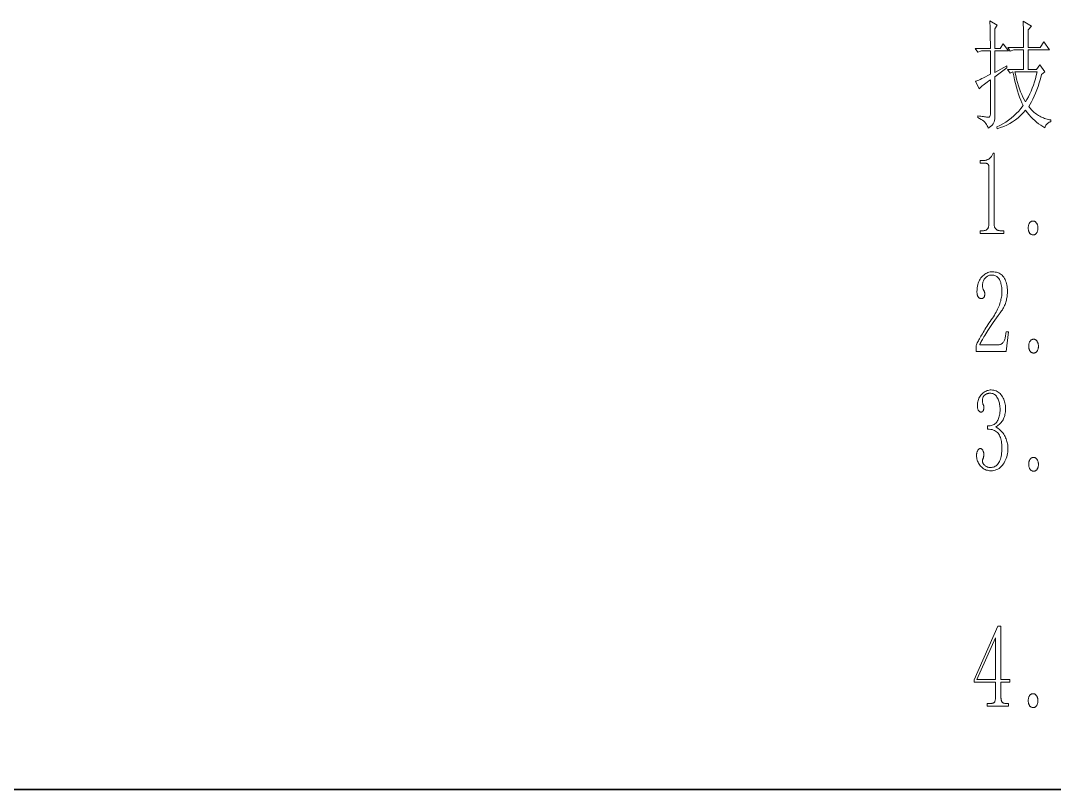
# Model space of a CAD drawing. Extents: x 20 to 415, y 10 to 290.
# Drawn here: x 95.7 to 159.7, y 10 to 57.6 of the extents above; entities that cross this region are included whole.
import ezdxf

# ---------------------------------------------------------------- set-up
doc = ezdxf.new("R2010")
doc.units = 0

msp = doc.modelspace()

# ---------------------------------------------------------------- linework, layer by layer
at = {"color": 7, "lineweight": 35}
msp.add_line((20, 10), (415, 10), dxfattribs=at)
at = {"color": 7, "lineweight": 13}
for points in [[(154.797, 53.834), (155.026, 53.348), (155.058, 53.39), (155.099, 53.435), (155.147, 53.483), (155.204, 53.535), (155.269, 53.591), (155.341, 53.65), (155.422, 53.712), (155.51, 53.778), (155.607, 53.847), (155.712, 53.919), (155.712, 51.805), (155.71, 51.767), (155.706, 51.733), (155.7, 51.703), (155.691, 51.677), (155.679, 51.655), (155.665, 51.637), (155.648, 51.623), (155.629, 51.613), (155.607, 51.607), (155.583, 51.605), (155.553, 51.606), (155.516, 51.608), (155.471, 51.613), (155.418, 51.619), (155.358, 51.626), (155.29, 51.636), (155.214, 51.647), (155.13, 51.66), (155.039, 51.674), (154.94, 51.691), (154.94, 51.576), (155.044, 51.524), (155.139, 51.468), (155.225, 51.409), (155.301, 51.348), (155.369, 51.284), (155.427, 51.216), (155.476, 51.146), (155.516, 51.074), (155.547, 50.998), (155.569, 50.919), (155.618, 50.948), (155.665, 50.978), (155.708, 51.008), (155.747, 51.038), (155.783, 51.069), (155.815, 51.101), (155.845, 51.133), (155.87, 51.166), (155.893, 51.2), (155.911, 51.234), (155.928, 51.269), (155.942, 51.306), (155.955, 51.344), (155.966, 51.384), (155.976, 51.426), (155.984, 51.47), (155.99, 51.516), (155.994, 51.563), (155.996, 51.612), (155.997, 51.662), (155.997, 54.091), (156.74, 54.662), (156.74, 54.776), (155.997, 54.376), (155.997, 55.719), (156.826, 55.719), (156.512, 56.148), (156.311, 55.862), (155.997, 55.862), (155.997, 57.062), (156.14, 57.291), (155.683, 57.576), (155.688, 57.42), (155.693, 57.261), (155.697, 57.098), (155.701, 56.932), (155.704, 56.762), (155.707, 56.589), (155.709, 56.412), (155.71, 56.232), (155.711, 56.049), (155.712, 55.862), (154.769, 55.862), (154.94, 55.634), (155.169, 55.719), (155.712, 55.719), (155.712, 54.262), (155.558, 54.181), (155.419, 54.108), (155.293, 54.044), (155.181, 53.988), (155.083, 53.941), (154.998, 53.902), (154.928, 53.872), (154.87, 53.851), (154.827, 53.838)], [(159.083, 54.405), (158.769, 54.834), (158.569, 54.548), (158.054, 54.548), (158.054, 55.776), (159.369, 55.776), (159.026, 56.262), (158.797, 55.919), (158.054, 55.919), (158.054, 57.005), (158.254, 57.234), (157.74, 57.548), (157.745, 57.424), (157.75, 57.291), (157.755, 57.149), (157.758, 56.999), (157.762, 56.841), (157.764, 56.674), (157.766, 56.498), (157.768, 56.314), (157.768, 56.121), (157.769, 55.919), (156.797, 55.919), (156.94, 55.691), (157.169, 55.776), (157.769, 55.776), (157.769, 54.548), (156.769, 54.548), (156.94, 54.319), (157.111, 54.405), (157.159, 54.153), (157.21, 53.91), (157.264, 53.677), (157.322, 53.454), (157.383, 53.241), (157.447, 53.037), (157.516, 52.843), (157.587, 52.659), (157.662, 52.484), (157.74, 52.319), (157.605, 52.147), (157.465, 51.983), (157.318, 51.829), (157.164, 51.684), (157.004, 51.548), (156.838, 51.421), (156.666, 51.303), (156.488, 51.195), (156.303, 51.095), (156.111, 51.005), (156.14, 50.891), (156.343, 50.954), (156.539, 51.028), (156.729, 51.114), (156.913, 51.211), (157.09, 51.319), (157.261, 51.439), (157.426, 51.571), (157.585, 51.714), (157.737, 51.868), (157.883, 52.034), (157.993, 51.889), (158.105, 51.752), (158.219, 51.624), (158.335, 51.503), (158.454, 51.391), (158.576, 51.286), (158.699, 51.19), (158.825, 51.101), (158.953, 51.02), (159.083, 50.948), (159.102, 51.008), (159.125, 51.063), (159.152, 51.113), (159.184, 51.158), (159.219, 51.198), (159.258, 51.232), (159.301, 51.262), (159.348, 51.286), (159.399, 51.305), (159.454, 51.319), (159.454, 51.434), (159.375, 51.447), (159.296, 51.463), (159.218, 51.482), (159.141, 51.504), (159.065, 51.53), (158.99, 51.559), (158.915, 51.591), (158.842, 51.626), (158.769, 51.664), (158.697, 51.705), (158.627, 51.749), (158.558, 51.796), (158.492, 51.845), (158.428, 51.897), (158.365, 51.951), (158.305, 52.008), (158.246, 52.068), (158.19, 52.13), (158.135, 52.195), (158.083, 52.262), (158.173, 52.4), (158.261, 52.551), (158.347, 52.716), (158.43, 52.893), (158.512, 53.084), (158.59, 53.287), (158.667, 53.504), (158.741, 53.734), (158.813, 53.977), (158.883, 54.234)], [(157.226, 54.405), (158.597, 54.405), (158.549, 54.191), (158.495, 53.983), (158.437, 53.782), (158.373, 53.587), (158.304, 53.398), (158.23, 53.215), (158.151, 53.039), (158.067, 52.869), (157.977, 52.705), (157.883, 52.548), (157.804, 52.69), (157.729, 52.842), (157.656, 53.003), (157.586, 53.174), (157.519, 53.355), (157.454, 53.546), (157.393, 53.746), (157.334, 53.956), (157.279, 54.176)], [(155.94, 49.376), (155.94, 45.034), (155.941, 44.989), (155.944, 44.947), (155.949, 44.907), (155.956, 44.869), (155.965, 44.834), (155.976, 44.8), (155.989, 44.77), (156.004, 44.741), (156.021, 44.715), (156.04, 44.691), (156.061, 44.669), (156.084, 44.65), (156.109, 44.632), (156.136, 44.618), (156.165, 44.605), (156.196, 44.595), (156.229, 44.587), (156.264, 44.581), (156.301, 44.578), (156.34, 44.576), (156.54, 44.576), (156.54, 44.405), (155.083, 44.405), (155.083, 44.576), (155.254, 44.576), (155.293, 44.578), (155.33, 44.581), (155.364, 44.587), (155.396, 44.595), (155.426, 44.605), (155.453, 44.618), (155.478, 44.632), (155.501, 44.65), (155.522, 44.669), (155.54, 44.691), (155.556, 44.715), (155.571, 44.741), (155.584, 44.77), (155.595, 44.8), (155.604, 44.834), (155.612, 44.869), (155.618, 44.907), (155.622, 44.947), (155.625, 44.989), (155.626, 45.034), (155.626, 48.491), (155.625, 48.513), (155.624, 48.535), (155.622, 48.555), (155.619, 48.575), (155.615, 48.594), (155.61, 48.612), (155.605, 48.63), (155.598, 48.646), (155.591, 48.662), (155.583, 48.676), (155.574, 48.69), (155.563, 48.702), (155.551, 48.713), (155.537, 48.722), (155.522, 48.73), (155.506, 48.736), (155.488, 48.741), (155.469, 48.745), (155.448, 48.747), (155.426, 48.748), (155.083, 48.748), (155.083, 48.919), (155.254, 48.919), (155.299, 48.92), (155.343, 48.924), (155.385, 48.93), (155.426, 48.938), (155.465, 48.948), (155.503, 48.96), (155.539, 48.975), (155.574, 48.992), (155.608, 49.012), (155.64, 49.034), (155.671, 49.058), (155.7, 49.084), (155.728, 49.112), (155.754, 49.143), (155.779, 49.176), (155.803, 49.212), (155.825, 49.25), (155.846, 49.29), (155.865, 49.332), (155.883, 49.376)], [(158.369, 44.319), (158.341, 44.32), (158.314, 44.324), (158.288, 44.33), (158.264, 44.338), (158.24, 44.348), (158.218, 44.36), (158.197, 44.375), (158.177, 44.392), (158.158, 44.412), (158.14, 44.434), (158.124, 44.457), (158.109, 44.483), (158.096, 44.51), (158.085, 44.539), (158.076, 44.569), (158.068, 44.602), (158.062, 44.636), (158.058, 44.671), (158.055, 44.709), (158.054, 44.748), (158.055, 44.787), (158.058, 44.824), (158.062, 44.86), (158.068, 44.894), (158.076, 44.926), (158.085, 44.957), (158.096, 44.986), (158.109, 45.013), (158.124, 45.038), (158.14, 45.062), (158.158, 45.084), (158.177, 45.103), (158.197, 45.12), (158.218, 45.135), (158.24, 45.148), (158.264, 45.158), (158.288, 45.166), (158.314, 45.172), (158.341, 45.175), (158.369, 45.176), (158.391, 45.175), (158.413, 45.171), (158.435, 45.165), (158.456, 45.156), (158.476, 45.144), (158.495, 45.13), (158.515, 45.113), (158.533, 45.094), (158.551, 45.072), (158.569, 45.048), (158.585, 45.022), (158.6, 44.995), (158.612, 44.967), (158.624, 44.938), (158.633, 44.909), (158.641, 44.878), (158.647, 44.847), (158.651, 44.815), (158.654, 44.782), (158.654, 44.748), (158.654, 44.709), (158.651, 44.671), (158.647, 44.636), (158.641, 44.602), (158.633, 44.569), (158.624, 44.539), (158.612, 44.51), (158.6, 44.483), (158.585, 44.457), (158.569, 44.434), (158.551, 44.412), (158.533, 44.392), (158.515, 44.375), (158.495, 44.36), (158.476, 44.348), (158.456, 44.338), (158.435, 44.33), (158.413, 44.324), (158.391, 44.32)], [(156.426, 40.776), (156.424, 40.877), (156.419, 40.972), (156.412, 41.063), (156.401, 41.149), (156.387, 41.23), (156.369, 41.306), (156.349, 41.377), (156.325, 41.444), (156.298, 41.505), (156.269, 41.562), (156.236, 41.614), (156.199, 41.66), (156.16, 41.701), (156.118, 41.736), (156.072, 41.766), (156.023, 41.79), (155.972, 41.809), (155.917, 41.823), (155.859, 41.831), (155.797, 41.834), (155.752, 41.832), (155.708, 41.826), (155.665, 41.817), (155.624, 41.804), (155.583, 41.787), (155.544, 41.767), (155.505, 41.743), (155.468, 41.715), (155.432, 41.683), (155.397, 41.648), (155.365, 41.61), (155.335, 41.57), (155.31, 41.527), (155.287, 41.483), (155.269, 41.437), (155.253, 41.389), (155.241, 41.339), (155.233, 41.287), (155.227, 41.233), (155.226, 41.176), (155.227, 41.143), (155.229, 41.11), (155.232, 41.079), (155.237, 41.048), (155.244, 41.019), (155.251, 40.991), (155.261, 40.964), (155.271, 40.939), (155.284, 40.914), (155.297, 40.891), (155.311, 40.868), (155.323, 40.845), (155.334, 40.822), (155.343, 40.799), (155.351, 40.776), (155.357, 40.754), (155.362, 40.731), (155.366, 40.708), (155.368, 40.685), (155.369, 40.662), (155.368, 40.634), (155.366, 40.608), (155.363, 40.583), (155.359, 40.559), (155.354, 40.537), (155.348, 40.516), (155.341, 40.497), (155.332, 40.479), (155.322, 40.463), (155.311, 40.448), (155.3, 40.434), (155.287, 40.422), (155.275, 40.411), (155.261, 40.402), (155.247, 40.394), (155.233, 40.388), (155.217, 40.383), (155.202, 40.379), (155.186, 40.377), (155.169, 40.376), (155.141, 40.377), (155.114, 40.38), (155.089, 40.385), (155.066, 40.392), (155.044, 40.401), (155.023, 40.412), (155.004, 40.425), (154.986, 40.44), (154.969, 40.457), (154.954, 40.476), (154.941, 40.498), (154.929, 40.522), (154.918, 40.548), (154.909, 40.577), (154.901, 40.609), (154.894, 40.643), (154.889, 40.679), (154.886, 40.719), (154.884, 40.761), (154.883, 40.805), (154.886, 40.922), (154.895, 41.034), (154.91, 41.139), (154.931, 41.239), (154.958, 41.334), (154.991, 41.422), (155.03, 41.505), (155.075, 41.582), (155.126, 41.654), (155.183, 41.719), (155.243, 41.779), (155.305, 41.832), (155.367, 41.88), (155.43, 41.92), (155.494, 41.955), (155.558, 41.983), (155.624, 42.005), (155.69, 42.021), (155.758, 42.03), (155.826, 42.034), (155.92, 42.03), (156.01, 42.02), (156.094, 42.003), (156.173, 41.979), (156.247, 41.948), (156.316, 41.91), (156.38, 41.866), (156.438, 41.814), (156.492, 41.756), (156.54, 41.691), (156.583, 41.62), (156.622, 41.547), (156.657, 41.47), (156.686, 41.389), (156.712, 41.305), (156.732, 41.218), (156.748, 41.127), (156.759, 41.032), (156.766, 40.935), (156.769, 40.834), (156.768, 40.765), (156.765, 40.696), (156.76, 40.628), (156.753, 40.559), (156.744, 40.491), (156.733, 40.422), (156.72, 40.354), (156.705, 40.285), (156.688, 40.216), (156.669, 40.148), (156.647, 40.08), (156.622, 40.012), (156.594, 39.945), (156.563, 39.878), (156.529, 39.812), (156.492, 39.747), (156.452, 39.682), (156.408, 39.618), (156.361, 39.554), (156.311, 39.491), (156.2, 39.334), (156.093, 39.183), (155.992, 39.038), (155.895, 38.899), (155.804, 38.766), (155.718, 38.639), (155.637, 38.518), (155.562, 38.403), (155.491, 38.294), (155.426, 38.191), (155.365, 38.094), (155.31, 38.004), (155.26, 37.92), (155.215, 37.843), (155.176, 37.773), (155.141, 37.709), (155.112, 37.652), (155.087, 37.601), (155.068, 37.557), (155.054, 37.519), (156.226, 37.519), (156.265, 37.521), (156.302, 37.527), (156.338, 37.537), (156.372, 37.551), (156.404, 37.569), (156.435, 37.591), (156.464, 37.617), (156.491, 37.647), (156.516, 37.681), (156.54, 37.719), (156.562, 37.761), (156.582, 37.807), (156.601, 37.857), (156.618, 37.911), (156.633, 37.969), (156.646, 38.031), (156.658, 38.097), (156.668, 38.167), (156.676, 38.241), (156.683, 38.319), (156.826, 38.319), (156.683, 37.091), (154.826, 37.091), (154.826, 37.462), (154.85, 37.515), (154.876, 37.571), (154.905, 37.629), (154.936, 37.691), (154.969, 37.755), (155.004, 37.822), (155.042, 37.892), (155.082, 37.965), (155.124, 38.041), (155.169, 38.119), (155.216, 38.201), (155.266, 38.285), (155.319, 38.372), (155.374, 38.462), (155.433, 38.555), (155.494, 38.651), (155.559, 38.749), (155.626, 38.851), (155.696, 38.955), (155.769, 39.062), (155.835, 39.159), (155.898, 39.254), (155.958, 39.348), (156.013, 39.442), (156.065, 39.534), (156.113, 39.624), (156.158, 39.714), (156.198, 39.803), (156.235, 39.89), (156.269, 39.976), (156.298, 40.062), (156.325, 40.146), (156.349, 40.228), (156.369, 40.31), (156.387, 40.391), (156.401, 40.47), (156.412, 40.548), (156.419, 40.626), (156.424, 40.702)], [(158.397, 37.005), (158.369, 37.006), (158.342, 37.01), (158.317, 37.015), (158.292, 37.023), (158.269, 37.034), (158.246, 37.046), (158.225, 37.061), (158.205, 37.078), (158.186, 37.098), (158.169, 37.119), (158.152, 37.143), (158.138, 37.168), (158.125, 37.196), (158.114, 37.224), (158.104, 37.255), (158.097, 37.287), (158.091, 37.321), (158.086, 37.357), (158.084, 37.394), (158.083, 37.434), (158.084, 37.473), (158.086, 37.51), (158.091, 37.546), (158.097, 37.58), (158.104, 37.612), (158.114, 37.643), (158.125, 37.672), (158.138, 37.699), (158.152, 37.724), (158.169, 37.748), (158.186, 37.77), (158.205, 37.789), (158.225, 37.806), (158.246, 37.821), (158.269, 37.834), (158.292, 37.844), (158.317, 37.852), (158.342, 37.858), (158.369, 37.861), (158.397, 37.862), (158.42, 37.861), (158.442, 37.857), (158.463, 37.851), (158.484, 37.842), (158.504, 37.83), (158.524, 37.816), (158.543, 37.799), (158.562, 37.78), (158.58, 37.758), (158.597, 37.734), (158.613, 37.707), (158.628, 37.68), (158.641, 37.653), (158.652, 37.624), (158.661, 37.594), (158.669, 37.564), (158.675, 37.533), (158.68, 37.5), (158.682, 37.467), (158.683, 37.434), (158.682, 37.394), (158.68, 37.357), (158.675, 37.321), (158.669, 37.287), (158.661, 37.255), (158.652, 37.224), (158.641, 37.196), (158.628, 37.168), (158.613, 37.143), (158.597, 37.119), (158.58, 37.098), (158.562, 37.078), (158.543, 37.061), (158.524, 37.046), (158.504, 37.034), (158.484, 37.023), (158.463, 37.015), (158.442, 37.01), (158.42, 37.006)], [(156.797, 31.091), (156.794, 30.983), (156.786, 30.879), (156.771, 30.777), (156.751, 30.677), (156.726, 30.58), (156.694, 30.486), (156.657, 30.394), (156.614, 30.304), (156.566, 30.218), (156.512, 30.134), (156.452, 30.055), (156.389, 29.984), (156.322, 29.922), (156.251, 29.868), (156.176, 29.823), (156.097, 29.786), (156.014, 29.757), (155.926, 29.736), (155.835, 29.723), (155.74, 29.719), (155.667, 29.722), (155.596, 29.731), (155.527, 29.745), (155.461, 29.765), (155.397, 29.791), (155.335, 29.822), (155.276, 29.859), (155.219, 29.902), (155.164, 29.951), (155.111, 30.005), (155.063, 30.063), (155.019, 30.123), (154.98, 30.184), (154.947, 30.247), (154.919, 30.312), (154.895, 30.379), (154.878, 30.447), (154.865, 30.517), (154.857, 30.589), (154.854, 30.662), (154.855, 30.696), (154.857, 30.729), (154.861, 30.761), (154.866, 30.792), (154.872, 30.823), (154.88, 30.852), (154.889, 30.881), (154.9, 30.909), (154.912, 30.936), (154.926, 30.962), (154.94, 30.987), (154.955, 31.008), (154.97, 31.028), (154.985, 31.044), (155.001, 31.059), (155.017, 31.07), (155.033, 31.079), (155.049, 31.086), (155.066, 31.089), (155.083, 31.091), (155.105, 31.089), (155.126, 31.086), (155.146, 31.079), (155.165, 31.07), (155.183, 31.059), (155.199, 31.044), (155.215, 31.028), (155.229, 31.008), (155.242, 30.987), (155.254, 30.962), (155.265, 30.937), (155.275, 30.912), (155.283, 30.889), (155.291, 30.866), (155.297, 30.844), (155.302, 30.823), (155.306, 30.803), (155.309, 30.784), (155.311, 30.765), (155.311, 30.748), (155.311, 30.72), (155.31, 30.692), (155.308, 30.666), (155.305, 30.64), (155.301, 30.616), (155.296, 30.592), (155.29, 30.569), (155.284, 30.547), (155.277, 30.525), (155.269, 30.505), (155.26, 30.485), (155.253, 30.466), (155.247, 30.446), (155.241, 30.427), (155.236, 30.409), (155.233, 30.39), (155.23, 30.372), (155.227, 30.354), (155.226, 30.337), (155.226, 30.319), (155.227, 30.286), (155.232, 30.253), (155.24, 30.222), (155.251, 30.191), (155.265, 30.162), (155.282, 30.134), (155.303, 30.107), (155.326, 30.082), (155.353, 30.057), (155.383, 30.034), (155.415, 30.012), (155.446, 29.992), (155.479, 29.975), (155.511, 29.96), (155.544, 29.948), (155.577, 29.938), (155.61, 29.93), (155.643, 29.924), (155.677, 29.92), (155.712, 29.919), (155.779, 29.922), (155.842, 29.931), (155.903, 29.946), (155.961, 29.967), (156.015, 29.994), (156.066, 30.027), (156.115, 30.066), (156.16, 30.111), (156.201, 30.162), (156.24, 30.219), (156.275, 30.283), (156.307, 30.352), (156.335, 30.429), (156.359, 30.512), (156.379, 30.601), (156.396, 30.698), (156.409, 30.8), (156.418, 30.91), (156.424, 31.025), (156.426, 31.148), (156.424, 31.249), (156.418, 31.346), (156.409, 31.438), (156.396, 31.527), (156.379, 31.612), (156.359, 31.693), (156.335, 31.77), (156.307, 31.843), (156.275, 31.912), (156.24, 31.976), (156.2, 32.036), (156.153, 32.09), (156.099, 32.137), (156.039, 32.178), (155.972, 32.212), (155.899, 32.24), (155.819, 32.262), (155.733, 32.278), (155.64, 32.288), (155.54, 32.291), (155.54, 32.491), (155.618, 32.493), (155.691, 32.502), (155.761, 32.515), (155.826, 32.534), (155.887, 32.559), (155.943, 32.588), (155.995, 32.624), (156.043, 32.664), (156.087, 32.711), (156.126, 32.762), (156.161, 32.819), (156.193, 32.879), (156.221, 32.944), (156.245, 33.014), (156.265, 33.087), (156.282, 33.165), (156.295, 33.247), (156.304, 33.334), (156.31, 33.424), (156.311, 33.519), (156.31, 33.598), (156.305, 33.675), (156.297, 33.75), (156.286, 33.823), (156.272, 33.894), (156.255, 33.963), (156.234, 34.03), (156.211, 34.095), (156.184, 34.158), (156.154, 34.219), (156.121, 34.276), (156.085, 34.327), (156.046, 34.372), (156.003, 34.411), (155.958, 34.444), (155.909, 34.471), (155.857, 34.492), (155.802, 34.507), (155.744, 34.516), (155.683, 34.519), (155.654, 34.518), (155.625, 34.515), (155.596, 34.51), (155.566, 34.503), (155.536, 34.494), (155.506, 34.483), (155.476, 34.47), (155.445, 34.455), (155.414, 34.438), (155.383, 34.419), (155.353, 34.398), (155.326, 34.374), (155.303, 34.348), (155.282, 34.319), (155.265, 34.287), (155.251, 34.253), (155.24, 34.216), (155.232, 34.177), (155.227, 34.135), (155.226, 34.091), (155.226, 34.047), (155.227, 34.006), (155.23, 33.969), (155.233, 33.935), (155.236, 33.905), (155.241, 33.878), (155.247, 33.855), (155.253, 33.835), (155.26, 33.818), (155.269, 33.805), (155.277, 33.793), (155.284, 33.781), (155.29, 33.768), (155.296, 33.755), (155.301, 33.741), (155.305, 33.726), (155.308, 33.711), (155.31, 33.695), (155.311, 33.679), (155.311, 33.662), (155.311, 33.634), (155.31, 33.607), (155.308, 33.582), (155.305, 33.557), (155.301, 33.534), (155.296, 33.511), (155.29, 33.49), (155.284, 33.47), (155.277, 33.451), (155.269, 33.434), (155.26, 33.417), (155.25, 33.403), (155.239, 33.39), (155.227, 33.379), (155.215, 33.369), (155.202, 33.362), (155.188, 33.356), (155.173, 33.351), (155.157, 33.349), (155.14, 33.348), (155.123, 33.349), (155.106, 33.351), (155.09, 33.356), (155.074, 33.362), (155.058, 33.369), (155.042, 33.379), (155.027, 33.39), (155.012, 33.403), (154.997, 33.417), (154.983, 33.434), (154.969, 33.452), (154.957, 33.474), (154.947, 33.498), (154.937, 33.525), (154.929, 33.555), (154.923, 33.588), (154.918, 33.624), (154.914, 33.662), (154.912, 33.704), (154.911, 33.748), (154.914, 33.832), (154.922, 33.913), (154.935, 33.991), (154.953, 34.066), (154.976, 34.137), (155.004, 34.206), (155.037, 34.271), (155.076, 34.333), (155.12, 34.392), (155.169, 34.448), (155.221, 34.499), (155.275, 34.546), (155.331, 34.586), (155.388, 34.622), (155.447, 34.651), (155.508, 34.676), (155.571, 34.695), (155.635, 34.708), (155.701, 34.717), (155.769, 34.719), (155.847, 34.716), (155.922, 34.705), (155.994, 34.687), (156.063, 34.662), (156.129, 34.63), (156.192, 34.591), (156.252, 34.544), (156.308, 34.491), (156.361, 34.43), (156.411, 34.362), (156.458, 34.29), (156.499, 34.218), (156.535, 34.144), (156.567, 34.07), (156.594, 33.994), (156.615, 33.918), (156.632, 33.841), (156.645, 33.763), (156.652, 33.685), (156.654, 33.605), (156.653, 33.521), (156.648, 33.439), (156.64, 33.359), (156.629, 33.283), (156.615, 33.209), (156.598, 33.137), (156.577, 33.068), (156.554, 33.002), (156.527, 32.938), (156.497, 32.876), (156.464, 32.818), (156.428, 32.763), (156.389, 32.711), (156.346, 32.662), (156.301, 32.616), (156.252, 32.573), (156.2, 32.533), (156.145, 32.497), (156.087, 32.464), (156.026, 32.434), (156.109, 32.386), (156.187, 32.336), (156.26, 32.284), (156.327, 32.228), (156.39, 32.169), (156.447, 32.108), (156.5, 32.044), (156.547, 31.976), (156.589, 31.906), (156.626, 31.834), (156.658, 31.759), (156.688, 31.685), (156.713, 31.611), (156.736, 31.536), (156.754, 31.462), (156.77, 31.388), (156.782, 31.314), (156.79, 31.239), (156.796, 31.165)], [(158.397, 29.691), (158.369, 29.692), (158.342, 29.695), (158.317, 29.701), (158.292, 29.709), (158.269, 29.719), (158.246, 29.732), (158.225, 29.747), (158.205, 29.764), (158.186, 29.783), (158.169, 29.805), (158.152, 29.829), (158.138, 29.854), (158.125, 29.881), (158.114, 29.91), (158.104, 29.941), (158.097, 29.973), (158.091, 30.007), (158.086, 30.043), (158.084, 30.08), (158.083, 30.119), (158.084, 30.158), (158.086, 30.196), (158.091, 30.232), (158.097, 30.266), (158.104, 30.298), (158.114, 30.328), (158.125, 30.357), (158.138, 30.384), (158.152, 30.41), (158.169, 30.434), (158.186, 30.455), (158.205, 30.475), (158.225, 30.492), (158.246, 30.507), (158.269, 30.519), (158.292, 30.53), (158.317, 30.538), (158.342, 30.543), (158.369, 30.547), (158.397, 30.548), (158.42, 30.547), (158.442, 30.543), (158.463, 30.536), (158.484, 30.527), (158.504, 30.516), (158.524, 30.502), (158.543, 30.485), (158.562, 30.466), (158.58, 30.444), (158.597, 30.419), (158.613, 30.393), (158.628, 30.366), (158.641, 30.338), (158.652, 30.31), (158.661, 30.28), (158.669, 30.25), (158.675, 30.218), (158.68, 30.186), (158.682, 30.153), (158.683, 30.119), (158.682, 30.08), (158.68, 30.043), (158.675, 30.007), (158.669, 29.973), (158.661, 29.941), (158.652, 29.91), (158.641, 29.881), (158.628, 29.854), (158.613, 29.829), (158.597, 29.805), (158.58, 29.783), (158.562, 29.764), (158.543, 29.747), (158.524, 29.732), (158.504, 29.719), (158.484, 29.709), (158.463, 29.701), (158.442, 29.695), (158.42, 29.692)], [(156.369, 15.691), (156.369, 15.652), (156.371, 15.615), (156.375, 15.581), (156.38, 15.549), (156.387, 15.519), (156.394, 15.492), (156.404, 15.467), (156.414, 15.444), (156.426, 15.423), (156.44, 15.405), (156.455, 15.389), (156.471, 15.374), (156.489, 15.361), (156.509, 15.35), (156.529, 15.341), (156.551, 15.333), (156.575, 15.327), (156.6, 15.323), (156.626, 15.32), (156.654, 15.319), (156.826, 15.319), (156.826, 15.148), (155.512, 15.148), (155.512, 15.319), (155.74, 15.319), (155.773, 15.32), (155.804, 15.323), (155.833, 15.327), (155.859, 15.333), (155.883, 15.341), (155.905, 15.35), (155.924, 15.361), (155.941, 15.374), (155.956, 15.389), (155.969, 15.405), (155.979, 15.423), (155.989, 15.444), (155.998, 15.467), (156.005, 15.492), (156.012, 15.519), (156.017, 15.549), (156.021, 15.581), (156.023, 15.615), (156.025, 15.652), (156.026, 15.691), (156.026, 16.634), (154.712, 16.634), (154.712, 16.776), (156.169, 20.091), (156.369, 20.091), (156.369, 16.805), (156.911, 16.805), (156.911, 16.634), (156.369, 16.634)], [(156.026, 19.376), (154.883, 16.805), (156.026, 16.805)], [(158.369, 15.062), (158.341, 15.063), (158.314, 15.067), (158.288, 15.072), (158.264, 15.08), (158.24, 15.091), (158.218, 15.103), (158.197, 15.118), (158.177, 15.135), (158.158, 15.155), (158.14, 15.176), (158.124, 15.2), (158.109, 15.226), (158.096, 15.253), (158.085, 15.282), (158.076, 15.312), (158.068, 15.344), (158.062, 15.378), (158.058, 15.414), (158.055, 15.452), (158.054, 15.491), (158.055, 15.53), (158.058, 15.567), (158.062, 15.603), (158.068, 15.637), (158.076, 15.669), (158.085, 15.7), (158.096, 15.729), (158.109, 15.756), (158.124, 15.781), (158.14, 15.805), (158.158, 15.827), (158.177, 15.846), (158.197, 15.863), (158.218, 15.878), (158.24, 15.891), (158.264, 15.901), (158.288, 15.909), (158.314, 15.915), (158.341, 15.918), (158.369, 15.919), (158.391, 15.918), (158.413, 15.914), (158.435, 15.908), (158.456, 15.899), (158.476, 15.887), (158.495, 15.873), (158.515, 15.856), (158.533, 15.837), (158.551, 15.815), (158.569, 15.791), (158.585, 15.765), (158.6, 15.738), (158.612, 15.71), (158.624, 15.681), (158.633, 15.651), (158.641, 15.621), (158.647, 15.59), (158.651, 15.558), (158.654, 15.525), (158.654, 15.491), (158.654, 15.452), (158.651, 15.414), (158.647, 15.378), (158.641, 15.344), (158.633, 15.312), (158.624, 15.282), (158.612, 15.253), (158.6, 15.226), (158.585, 15.2), (158.569, 15.176), (158.551, 15.155), (158.533, 15.135), (158.515, 15.118), (158.495, 15.103), (158.476, 15.091), (158.456, 15.08), (158.435, 15.072), (158.413, 15.067), (158.391, 15.063)]]:
    msp.add_lwpolyline(points, close=True, dxfattribs=at)

doc.saveas('drawing.dxf')
